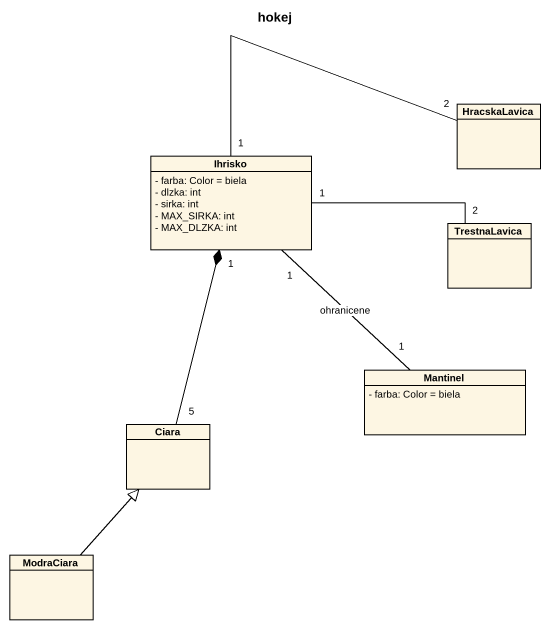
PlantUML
@startuml
title hokej
hide circle
hide empty members
skinparam classAttributeIconSize 0
class HracskaLavica
class Ihrisko {
  - farba: Color = biela
  - dlzka: int
  - sirka: int
  - MAX_SIRKA: int
  - MAX_DLZKA: int
}
class TrestnaLavica
class Mantinel {
  - farba: Color = biela
}
class Ciara
class ModraCiara
HracskaLavica "2" -left- "1" Ihrisko
Ihrisko "1" -right- "2" TrestnaLavica
Mantinel "1" -up- "1" Ihrisko : ohranicene
Ciara "5" -up-* "1" Ihrisko
ModraCiara -up-|> Ciara
@enduml
